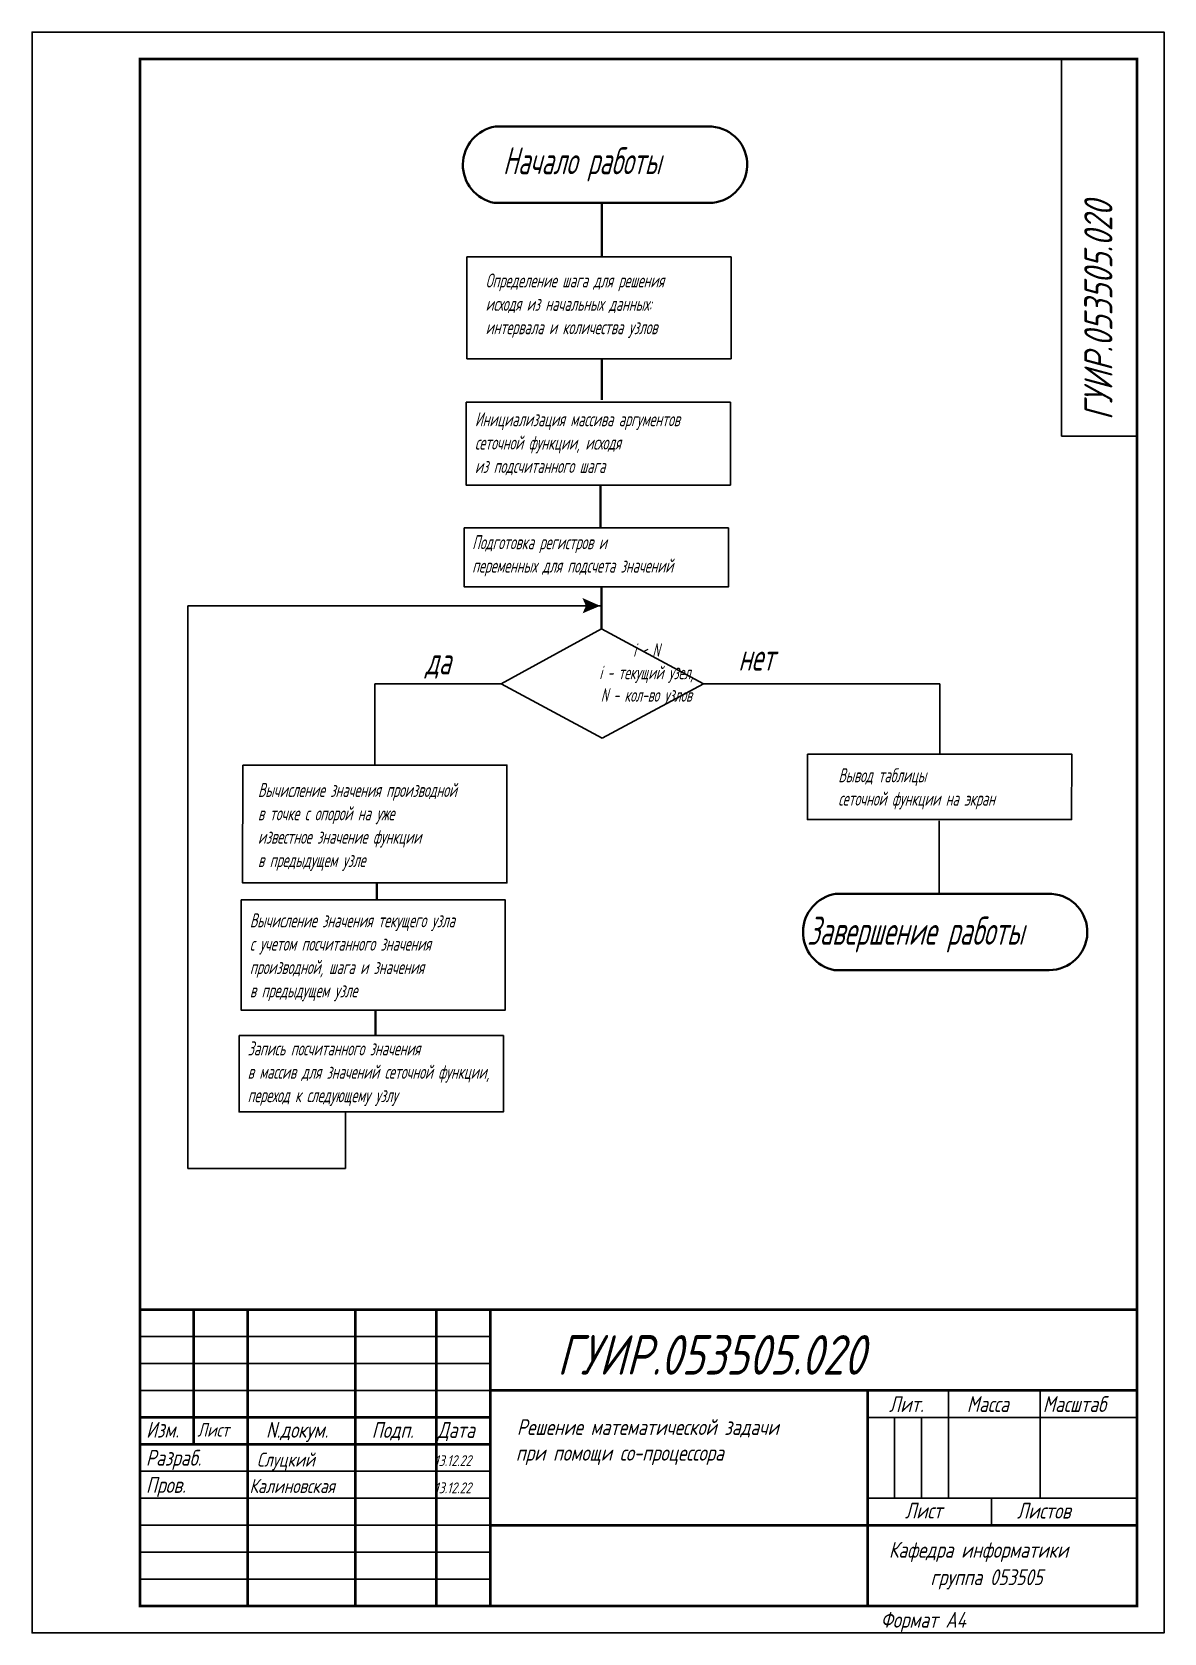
# Model space of a CAD drawing. Header units: millimetres. Extents: x -394 to 323, y 980 to 1397.
# Drawn here: x 113.1 to 323.1, y 1099.5 to 1396.5 of the extents above; entities outside this region: 1.
import ezdxf

# ---------------------------------------------------------------- set-up
doc = ezdxf.new("R2010")
doc.units = ezdxf.units.MM
doc.layers.add('Sensor', color=7, linetype='Continuous')
for name, color, linetype, lineweight in [('Линии', 7, 'Continuous', 20), ('Размер', 3, 'Continuous', 20), ('Текст', 7, 'Continuous', 25)]:
    doc.layers.add(name, color=color, linetype=linetype, lineweight=lineweight)
doc.styles.add('Размерный', font='romans.shx', dxfattribs={"width": 0.6, "oblique": 15, "height": 300})
doc.styles.add('стиль1', font='romans.shx', dxfattribs={"width": 0.75, "oblique": 15, "height": 3.5})

msp = doc.modelspace()

# ---------------------------------------------------------------- hatches: boundary and pattern name
at = {"layer": 'Размер', "linetype": 'ByBlock', "lineweight": 25, "ltscale": 8}
h = msp.add_hatch(color=7, dxfattribs=at)
h.dxf.hatch_style = 1
h.paths.add_polyline_path([(215.88, 1290.06), (215.28, 1288.68), (218.54, 1290.06)])
h.paths.add_polyline_path([(215.23, 1291.52), (215.88, 1290.06), (218.54, 1290.06)])

# ---------------------------------------------------------------- linework, layer by layer
for p, q in [((142.03, 1185.69), (142.03, 1290.08)), ((142.03, 1290.08), (218.76, 1290.08)), ((218.76, 1285.82), (200.16, 1275.59)), ((237.72, 1275.59), (218.76, 1285.82)), ((200.16, 1275.59), (176.71, 1275.59)), ((176.74, 1260.51), (176.71, 1275.59)), ((200.16, 1275.59), (218.87, 1265.49)), ((218.87, 1265.49), (237.72, 1275.59)), ((237.72, 1275.59), (281.54, 1275.59)), ((281.55, 1275.58), (281.55, 1262.69)), ((281.4, 1250.17), (281.4, 1236.62)), ((171.29, 1196.18), (171.29, 1185.69)), ((171.29, 1185.69), (142.03, 1185.69)), ((198.13, 1154.51), (133.13, 1154.51)), ((198.13, 1149.51), (133.13, 1149.51)), ((198.13, 1144.51), (133.13, 1144.51)), ((283.13, 1144.51), (283.13, 1139.51)), ((300.13, 1144.51), (300.13, 1139.51)), ((268.13, 1139.51), (318.13, 1139.51)), ((273.13, 1139.51), (273.13, 1124.51)), ((278.13, 1139.51), (278.13, 1124.51)), ((283.13, 1139.51), (283.13, 1124.51)), ((300.13, 1139.51), (300.13, 1124.51)), ((198.13, 1129.51), (133.13, 1129.51)), ((198.13, 1124.51), (133.13, 1124.51)), ((268.13, 1124.51), (318.13, 1124.51)), ((291.13, 1124.51), (291.13, 1119.51)), ((198.13, 1119.51), (133.13, 1119.51)), ((198.13, 1114.51), (133.13, 1114.51)), ((198.13, 1109.51), (133.13, 1109.51))]:
    msp.add_line(p, q)
for points in [[(193.8, 1354.78), (242.81, 1354.78), (242.81, 1335.89), (193.8, 1335.89)], [(193.66, 1327.83), (242.68, 1327.83), (242.68, 1312.46), (193.66, 1312.46)], [(193.31, 1304.52), (242.32, 1304.52), (242.32, 1293.57), (193.31, 1293.57)], [(257, 1262.57), (306.01, 1262.57), (305.99, 1250.41), (256.97, 1250.41)], [(152.23, 1260.51), (201.24, 1260.51), (201.22, 1238.67), (152.2, 1238.67)], [(151.9, 1235.51), (200.92, 1235.51), (200.92, 1215.07), (151.9, 1215.07)], [(151.55, 1210.33), (200.57, 1210.33), (200.57, 1196.18), (151.55, 1196.18)], [(-394.34, 993.94), (-345.33, 993.94), (-345.35, 979.96), (-394.37, 979.96)]]:
    msp.add_lwpolyline(points, close=True)
at = {"const_width": 0.5}
for points in [[(318.13, 1159.51), (133.13, 1159.51), (133.13, 1104.51)], [(143.13, 1159.51), (143.13, 1134.51)], [(153.13, 1159.51), (153.13, 1104.51)], [(173.13, 1104.51), (173.13, 1159.51)], [(188.13, 1159.51), (188.13, 1104.51)], [(198.13, 1104.51), (198.13, 1159.51)], [(318.13, 1144.51), (198.13, 1144.51)], [(268.13, 1104.51), (268.13, 1144.51)], [(198.13, 1139.51), (133.13, 1139.51)], [(198.13, 1134.51), (133.13, 1134.51)], [(318.13, 1119.51), (198.13, 1119.51)]]:
    msp.add_lwpolyline(points, dxfattribs=at)
at = {"layer": 'Sensor'}
for q in [(304.13, 1391.51), (318.13, 1321.51)]:
    msp.add_line((304.13, 1321.51), q, dxfattribs=at)
at = {"layer": 'Линии'}
msp.add_line((133.13, 1376.51), (133.13, 1368.51), dxfattribs=at)
at = {"layer": 'Размер', "color": 7, "linetype": 'ByBlock', "lineweight": 35, "ltscale": 8}
for p, q in [((213.16, 1378.96), (199.09, 1378.96)), ((239.24, 1378.96), (213.16, 1378.96)), ((198.86, 1364.82), (238.71, 1364.82)), ((218.85, 1364.82), (218.85, 1355.01)), ((218.85, 1335.89), (218.85, 1328.26)), ((218.6, 1312.27), (218.6, 1304.65)), ((218.76, 1293.44), (218.76, 1285.82)), ((177.09, 1238.5), (177.09, 1235.51)), ((276.25, 1236.62), (262.19, 1236.62)), ((302.33, 1236.62), (276.25, 1236.62)), ((261.95, 1222.47), (301.81, 1222.47)), ((176.84, 1214.88), (176.84, 1210.33))]:
    msp.add_line(p, q, dxfattribs=at)
for centre, radius, start, end in [((200.25, 1371.87), 7.19, 99.2953, 258.8067), ((238.73, 1371.9), 7.08, 269.8527, 85.9277), ((263.35, 1229.53), 7.19, 99.2953, 258.8067), ((301.83, 1229.56), 7.08, 269.8527, 85.9277)]:
    msp.add_arc(centre, radius, start, end, dxfattribs=at)
at = {"layer": 'Текст'}
msp.add_lwpolyline([(113.13, 1389.51), (113.13, 1099.51), (323.13, 1099.51), (323.13, 1396.51), (113.13, 1396.51)], close=True, dxfattribs=at)
at = {"layer": 'Текст', "const_width": 0.5}
msp.add_lwpolyline([(133.13, 1104.51), (133.13, 1391.51), (318.13, 1391.51), (318.13, 1104.51)], close=True, dxfattribs=at)

# ---------------------------------------------------------------- texts
at = {"layer": 'Sensor', "style": 'стиль1', "oblique": 15, "width": 0.75}
msp.add_text('ГУИР.053505.020 ', height=5.2255, rotation=90, dxfattribs=at).set_placement((313.56, 1324.51))
at = {"layer": 'Размер', "color": 7, "linetype": 'ByBlock', "lineweight": 35, "ltscale": 8, "attachment_point": 1, "style": 'Размерный'}
for s, insert, char_height in [('Начало работы ', (200.48, 1375.13), 5), ('\\pxql;{\\Fromans|c204;Определение шага для решения^Jисходя из начальных данных: ^Jинтервала и количества узлов}', (197.28, 1351.72), 2.6), ('\\pxql;{\\Fromans|c204;Инициализация массива аргументов^Jсеточной функции, исходя ^Jиз подсчитанного шага}', (195.3, 1325.98), 2.6), ('\\pxql;{\\Fromans|c204;Подготовка регистров и \\Pпеременных для подсчета значений}', (194.78, 1303.16), 2.6), ('\\pxqc;i < N^Ji - {\\Fromans|c204;текущий узел,^J}N - {\\Fromans|c204;кол-во узлов}', (218.36, 1283.11), 2.5), ('{\\Fromans|c204;да}', (186.07, 1282.34), 5), ('нет', (244.17, 1283.05), 5), ('\\pxql;{\\Fromans|c204;Вывод таблицы ^Jсеточной функции на экран}', (262.7, 1259.93), 2.6), ('\\pxql;{\\Fromans|c204;Вычисление значения производной^Jв точке с опорой на уже ^Jизвестное значение функции ^Jв предыдущем узле}', (155.04, 1257.2), 2.6), ('\\pxql;{\\Fromans|c204;Вычисление значения текущего узла ^Jс учетом посчитанного значения ^Jпроизводной, шага и значения ^Jв предыдущем узле}', (153.54, 1233.02), 2.6), ('{\\Fromans|c204;Завершение работы}', (256.93, 1232.4), 5.2255)]:
    msp.add_mtext(s, dxfattribs=dict(at, insert=insert, char_height=char_height))
at = {"layer": 'Размер', "color": 7, "linetype": 'ByBlock', "lineweight": 35, "ltscale": 8, "insert": (153.13, 1209.25), "char_height": 2.6, "width": 53.2975, "attachment_point": 1, "style": 'Размерный'}
msp.add_mtext('\\pxql;{\\Fromans|c204;Запись посчитанного значения ^Jв массив для значений сеточной функции, переход к следующему узлу}', dxfattribs=at)
at = {"layer": 'Текст', "style": 'стиль1', "oblique": 15, "width": 0.75}
for s, height, p in [('ГУИР.053505.020 ', 7.3365, (210.54, 1147.44)), ('Масштаб', 2.935, (300.65, 1140.51)), ('Лит.', 2.935, (272.11, 1140.51)), ('Масса', 2.935, (286.55, 1140.51)), ('Изм.', 2.935, (134.3, 1135.76)), ('Лист', 2.5, (143.81, 1135.94)), ('N.докум.', 2.935, (156.53, 1135.73)), ('Подп.', 2.935, (176.15, 1135.71)), ('Дата', 2.935, (188.35, 1135.71)), ('Разраб.', 2.935, (134.25, 1130.55)), ('Пров.', 2.935, (134.26, 1125.51)), ('Лист ', 2.935, (275.07, 1120.75)), ('Листов ', 2.935, (295.84, 1120.73)), ('Формат А4', 2.935, (270.55, 1100.49))]:
    msp.add_text(s, height=height, dxfattribs=at).set_placement(p)
at = {"layer": 'Текст', "color": 7, "style": 'стиль1', "oblique": 15, "width": 0.75}
for s, height, p in [('Решение математической задачи ', 2.9346, (203.08, 1136.24)), ('Слуцкий', 2.6, (154.84, 1130.38)), ('13.12.22', 2.013, (187.77, 1130.48)), ('при помощи со-процессора', 2.9346, (202.89, 1131.47)), ('Калиновская', 2.6, (153.47, 1125.48)), ('13.12.22', 2.013, (187.77, 1125.43)), ('Кафедра информатики', 2.9346, (272.09, 1113.47)), ('группа 053505', 2.9346, (279.8, 1108.39))]:
    msp.add_text(s, height=height, dxfattribs=at).set_placement(p)

doc.saveas('drawing.dxf')
